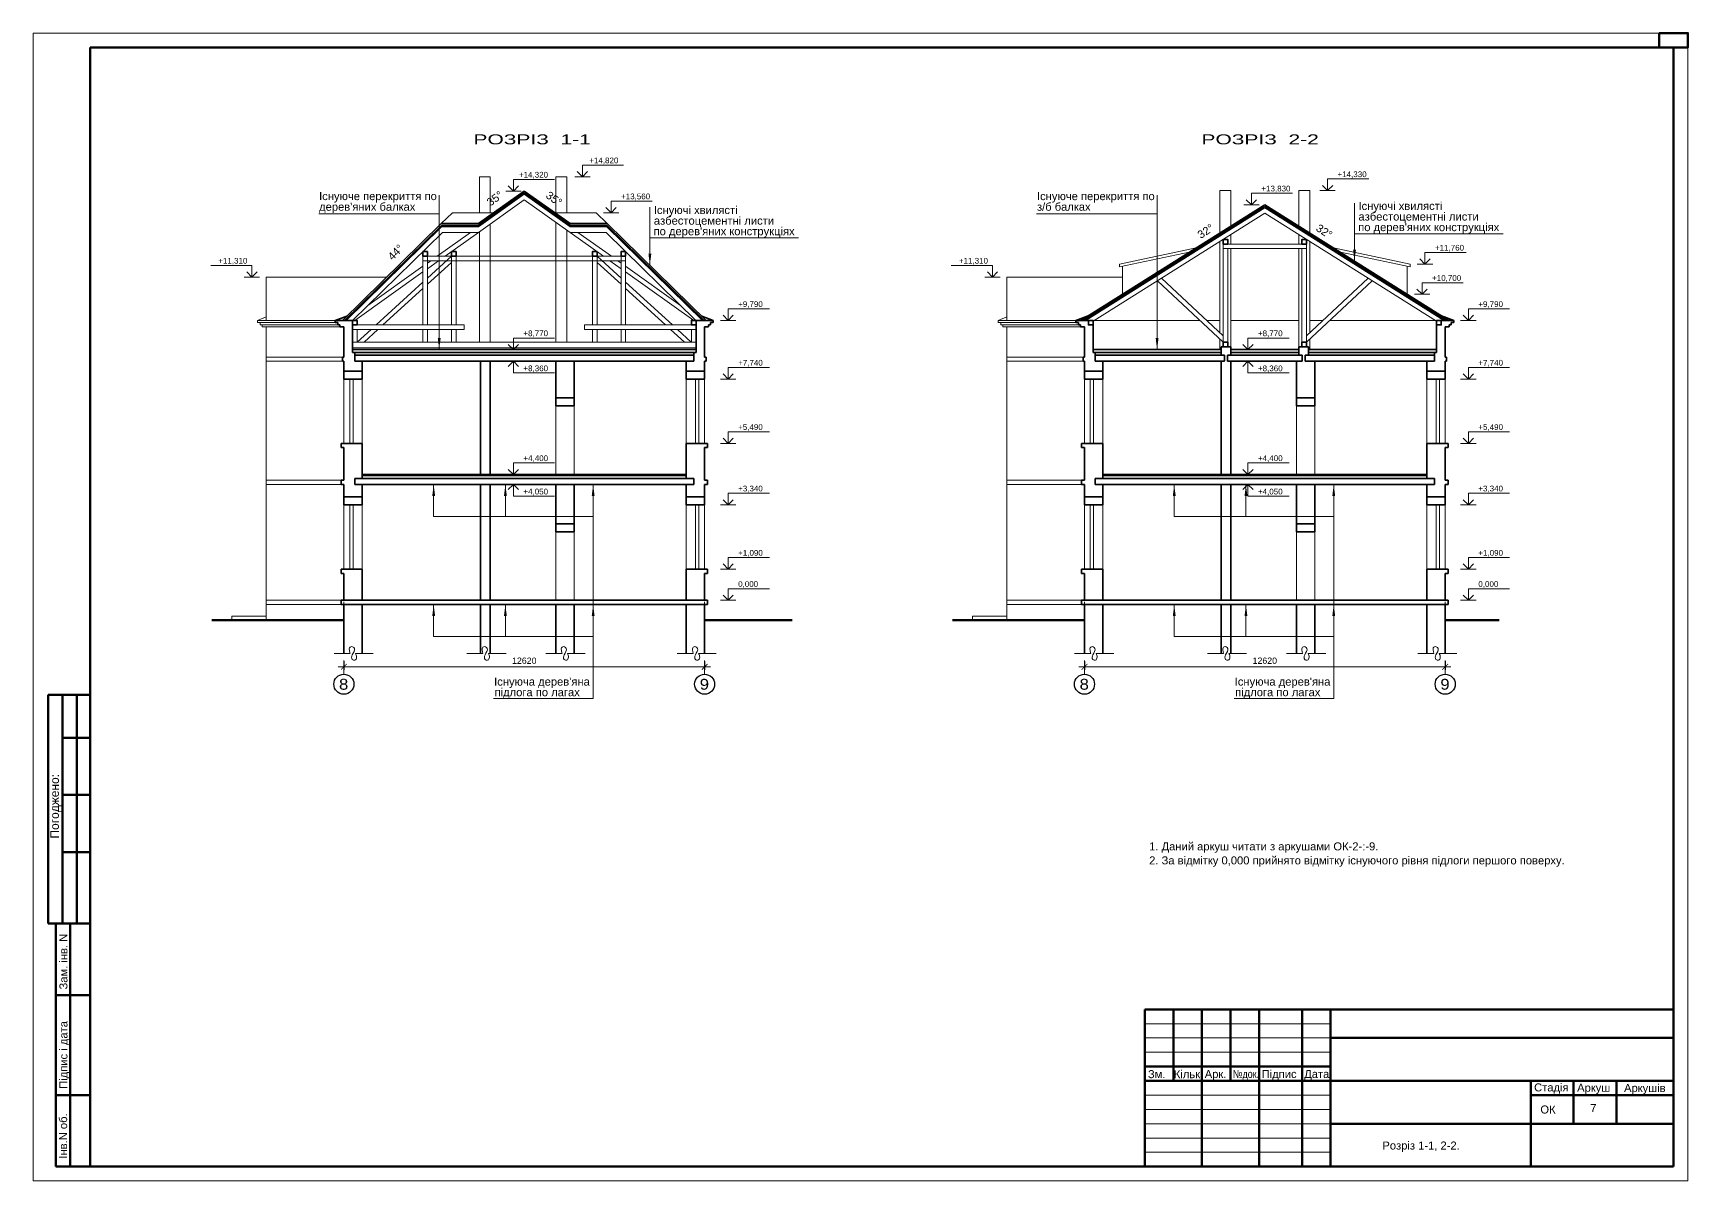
# Model space of a CAD drawing. Header units: millimetres. Extents: x 752233 to 2620908, y -654617 to -58944.
# Drawn here: x 1247107 to 1304997, y -312763 to -272613 of the extents above; entities that cross this region are included whole.
import ezdxf

# ---------------------------------------------------------------- set-up
doc = ezdxf.new("R2010")
doc.units = ezdxf.units.MM
doc.header["$LTSCALE"] = 90
doc.linetypes.add('DASHDOT', pattern=[25.4, 12.7, -6.35, 0, -6.35])
doc.layers.get('0').update_dxf_attribs({"lineweight": 15})
doc.layers.get('DefPoints').update_dxf_attribs({"color": 255, "lineweight": 9})
doc.layers.add('T', color=7, linetype='Continuous')
doc.styles.add('ar40', font='ar.shx', dxfattribs={"width": 0.8})
doc.styles.add('style2', font='ARIAL.TTF')
doc.styles.add('txt200', font='txt.shx', dxfattribs={"width": 0.9, "height": 200})
doc.dimstyles.new('ARKO_TICK_EXTLINES', dxfattribs={"dimscale": 100, "dimtxt": 2.2, "dimasz": 2, "dimexe": 1, "dimexo": 1, "dimgap": 1, "dimtad": 1, "dimdec": 0, "dimzin": 0, "dimtxsty": 'style2', "dimblk": 'ARCHTICK', "dimcen": 2, "dimdle": 2, "dimclrd": 5, "dimadec": 0, "dimazin": 0, "dimtfac": 1, "dimtdec": 0, "dimtix": 1, "dimtmove": 0, "dimatfit": 0, "dimfxl": 0, "dimtolj": 1, "dimtzin": 0, "dimlwd": 20, "dimarcsym": 0})

# ---------------------------------------------------------------- blocks, each defined once
blk = doc.blocks.new('otmet_tl')
at = {"color": 0, "linetype": 'ByBlock'}
for p, q in [((-16, 4.5), (0, 4.5)), ((-3, 0), (3, 0)), ((0, 0), (-2, 2)), ((0, 0), (0, 4.5)), ((2, 2), (0, 0))]:
    blk.add_line(p, q, dxfattribs=at)
at = {"color": 0, "linetype": 'ByBlock', "style": 'ar40', "width": 0.9}
blk.add_attdef('OTM', (-12.9, 5.7), '', height=2, dxfattribs=at)
blk = doc.blocks.new('_ArchTick')
at = {"color": 0, "linetype": 'ByBlock', "const_width": 0.15}
blk.add_lwpolyline([(-0.5, -0.5), (0.5, 0.5)], dxfattribs=at)
blk = doc.blocks.new('*D89')
at = {"color": 0, "lineweight": -2}
for p, q in [((1257979, -294581), (1257979, -294881)), ((1270599, -294581), (1270599, -294881))]:
    blk.add_line(p, q, dxfattribs=at)
at = {"color": 5, "lineweight": 20}
blk.add_line((1270799, -294781), (1257779, -294781), dxfattribs=at)
at = {"layer": 'DefPoints', "color": 0, "lineweight": 15}
for p in [(1257979, -294315), (1270599, -294378), (1257979, -294781)]:
    blk.add_point(p, dxfattribs=at)
at = {"color": 5, "lineweight": 20, "xscale": 200, "yscale": 200, "zscale": 200, "rotation": 180}
blk.add_blockref('_ArchTick', (1257979, -294781), dxfattribs=at)
at = {"color": 5, "lineweight": 20, "xscale": 200, "yscale": 200, "zscale": 200}
blk.add_blockref('_ArchTick', (1270599, -294781), dxfattribs=at)
at = {"color": 0, "lineweight": 15, "insert": (1264289, -294568), "char_height": 220, "attachment_point": 5, "style": 'style2'}
blk.add_mtext('\\A1;12620', dxfattribs=at)
blk = doc.blocks.new('*D90')
at = {"color": 0, "lineweight": -2}
for p, q in [((1283886, -294581), (1283886, -294881)), ((1296506, -294581), (1296506, -294881))]:
    blk.add_line(p, q, dxfattribs=at)
at = {"color": 5, "lineweight": 20}
blk.add_line((1296706, -294781), (1283686, -294781), dxfattribs=at)
at = {"layer": 'DefPoints', "color": 0, "lineweight": 15}
for p in [(1283886, -294315), (1296506, -294378), (1283886, -294781)]:
    blk.add_point(p, dxfattribs=at)
at = {"color": 5, "lineweight": 20, "xscale": 200, "yscale": 200, "zscale": 200, "rotation": 180}
blk.add_blockref('_ArchTick', (1283886, -294781), dxfattribs=at)
at = {"color": 5, "lineweight": 20, "xscale": 200, "yscale": 200, "zscale": 200}
blk.add_blockref('_ArchTick', (1296506, -294781), dxfattribs=at)
at = {"color": 0, "lineweight": 15, "insert": (1290196, -294568), "char_height": 220, "attachment_point": 5, "style": 'style2'}
blk.add_mtext('\\A1;12620', dxfattribs=at)

msp = doc.modelspace()

# ---------------------------------------------------------------- linework, layer by layer
at = {"color": 250, "linetype": 'ByBlock', "ltscale": 4}
for p, q in [((1247106.5, -272613.1), (1247106.5, -312763.1)), ((1304996.5, -272613.1), (1247106.5, -272613.1)), ((1304996.5, -312763.1), (1304996.5, -272613.1)), ((1247106.5, -312763.1), (1304996.5, -312763.1))]:
    msp.add_line(p, q, dxfattribs=at)
at = {"color": 7, "lineweight": 50}
for p, q in [((1249106.5, -273113.1), (1249106.5, -312263.1)), ((1249106.5, -273113.1), (1304496.5, -273113.1)), ((1304496.5, -312263.1), (1304496.5, -273113.1)), ((1247636.4, -295765), (1249106.5, -295765)), ((1247636.4, -303760.5), (1247636.4, -295765)), ((1248136.4, -303760.5), (1248136.4, -295765)), ((1248636.4, -303760.5), (1248636.4, -295765)), ((1248136.4, -297265), (1249106.5, -297265)), ((1248136.4, -299260.5), (1249106.5, -299260.5)), ((1248136.4, -301260.5), (1249106.5, -301260.5)), ((1247636.4, -303760.5), (1249106.5, -303760.5)), ((1247906.5, -312263.1), (1247906.5, -303763.1)), ((1248406.5, -312263.1), (1248406.5, -303763.1)), ((1247906.5, -306263.1), (1249106.5, -306263.1)), ((1304496.5, -306763.1), (1285996.5, -306763.1)), ((1285996.5, -306763.1), (1304496.5, -306763.1)), ((1285996.5, -306763.1), (1285996.5, -312263.1)), ((1304496.5, -306763.1), (1285996.5, -306763.1)), ((1285996.5, -306763.1), (1285996.5, -312263.1)), ((1286996.5, -306763.1), (1286996.5, -309263.1)), ((1287996.5, -306763.1), (1287996.5, -312263.1)), ((1288996.5, -306763.1), (1288996.5, -309263.1)), ((1289996.5, -306763.1), (1289996.5, -312263.1)), ((1291496.5, -306763.1), (1291496.5, -312263.1)), ((1292496.5, -306763.1), (1292496.5, -312263.1)), ((1292496.5, -307763.1), (1304496.5, -307763.1)), ((1285996.5, -308763.1), (1292496.5, -308763.1)), ((1285996.5, -309263.1), (1304496.5, -309263.1)), ((1299496.5, -309263.1), (1299496.5, -312263.1)), ((1300996.5, -309263.1), (1300996.5, -310763.1)), ((1302496.5, -309263.1), (1302496.5, -310763.1)), ((1247906.5, -309763.1), (1249106.5, -309763.1)), ((1299496.5, -309763.1), (1304496.5, -309763.1)), ((1292496.5, -310763.1), (1304496.5, -310763.1)), ((1247906.5, -312263.1), (1304496.5, -312263.1))]:
    msp.add_line(p, q, dxfattribs=at)
at = {"color": 250, "lineweight": 15}
for p, q in [((1262718.6, -278894.9), (1262718.6, -277636.8)), ((1263098.6, -277636.8), (1262718.6, -277636.8)), ((1263098.6, -277636.8), (1263098.6, -278894.9)), ((1265398.6, -278894.9), (1265398.6, -277636.8)), ((1265778.6, -277636.8), (1265398.6, -277636.8)), ((1265778.6, -277636.8), (1265778.6, -278894.9)), ((1262685.2, -279388.3), (1264288.6, -278247.3)), ((1262685.2, -279584.7), (1264288.6, -278443.7)), ((1265892, -279388.3), (1264288.6, -278247.3)), ((1265892, -279584.7), (1264288.6, -278443.7)), ((1289006, -278120.7), (1288626, -278120.7)), ((1288626, -279607.2), (1288626, -278120.7)), ((1289006, -278120.7), (1289006, -279368.4)), ((1291766, -278120.7), (1291386, -278120.7)), ((1291386, -279368.4), (1291386, -278120.7)), ((1291766, -278120.7), (1291766, -279607.2)), ((1261773.4, -278894.9), (1261382.5, -279277.9)), ((1261773.4, -278894.9), (1263223.4, -278894.9)), ((1266803.8, -278894.9), (1265353.8, -278894.9)), ((1266803.8, -278894.9), (1267194.6, -279277.9)), ((1283930.7, -282663.7), (1290196, -278727)), ((1284186, -282692.2), (1290196, -278916)), ((1296461.4, -282663.7), (1290196, -278727)), ((1296206, -282692.2), (1290196, -278916)), ((1261398.4, -279388.3), (1258056, -282663.7)), ((1261426.6, -279584.7), (1258284.6, -282663.7)), ((1262409.2, -279584.7), (1261241.5, -280415.7)), ((1261398.4, -279388.3), (1262685.2, -279388.3)), ((1261426.6, -279584.7), (1262685.2, -279584.7)), ((1262685.2, -279584.7), (1261517.4, -280415.7)), ((1262718.6, -283425.7), (1262718.6, -279560.9)), ((1263098.6, -279290.5), (1263098.6, -283425.7)), ((1265398.6, -283425.7), (1265398.6, -279233.6)), ((1265778.6, -279504), (1265778.6, -283425.7)), ((1267178.8, -279388.3), (1265892, -279388.3)), ((1267150.5, -279584.7), (1265892, -279584.7)), ((1265892, -279584.7), (1267059.7, -280415.7)), ((1266167.9, -279584.7), (1267335.7, -280415.7)), ((1267150.5, -279584.7), (1270292.6, -282663.7)), ((1267178.8, -279388.3), (1270521.2, -282663.7)), ((1285117, -280690.6), (1287797.8, -280127.6)), ((1288626, -283099.8), (1288626, -279902.5)), ((1288740.6, -283425.7), (1288740.6, -279990.5)), ((1291651.5, -279990.5), (1288740.6, -279990.5)), ((1291651.5, -280150.5), (1288740.6, -280150.5)), ((1288900.6, -283425.7), (1288900.6, -280150.5)), ((1289006, -279663.7), (1289006, -279990.5)), ((1289006, -280150.5), (1289006, -283683.7)), ((1291386, -279990.5), (1291386, -279663.7)), ((1291386, -283683.7), (1291386, -280150.5)), ((1291491.5, -283425.7), (1291491.5, -280150.5)), ((1291651.5, -283425.7), (1291651.5, -279990.5)), ((1291766, -279902.5), (1291766, -283099.8)), ((1295275.1, -280690.6), (1292594.2, -280127.6)), ((1260742.1, -282823.7), (1260742.1, -280255.7)), ((1267835.1, -280415.7), (1260742.1, -280415.7)), ((1267835.1, -280575.7), (1260742.1, -280575.7)), ((1260902.1, -282823.7), (1260902.1, -280255.7)), ((1261742.3, -280415.7), (1260902.1, -281183.2)), ((1261016.6, -280575.7), (1260902.1, -280657.2)), ((1261292.6, -280575.7), (1260902.1, -280853.6)), ((1261742.3, -280632.4), (1260902.1, -281400)), ((1261742.3, -282823.7), (1261742.3, -280255.7)), ((1261902.3, -282823.7), (1261902.3, -280255.7)), ((1266674.9, -282823.7), (1266674.9, -280255.7)), ((1266834.9, -282823.7), (1266834.9, -280255.7)), ((1266834.9, -280415.7), (1267675.1, -281183.2)), ((1266834.9, -280632.4), (1267675.1, -281400)), ((1267284.6, -280575.7), (1267675.1, -280853.6)), ((1267560.5, -280575.7), (1267675.1, -280657.2)), ((1267675.1, -282823.7), (1267675.1, -280255.7)), ((1267835.1, -282823.7), (1267835.1, -280255.7)), ((1285117, -280792.8), (1287553.6, -280281)), ((1285117, -280690.6), (1285117, -280792.8)), ((1295275.1, -280792.8), (1292838.5, -280281)), ((1295275.1, -280690.6), (1295275.1, -280792.8)), ((1255258.6, -282663.7), (1255258.6, -281146.6)), ((1255258.6, -281146.6), (1259475.6, -281146.6)), ((1260742.1, -280967.5), (1258358.6, -282663.7)), ((1260742.1, -280771.1), (1258820.3, -282138.7)), ((1260742.1, -281329.4), (1259106.4, -282823.7)), ((1267835.1, -280771.1), (1269756.9, -282138.7)), ((1267835.1, -280967.5), (1270218.6, -282663.7)), ((1267835.1, -281329.4), (1269470.7, -282823.7)), ((1281166, -282663.7), (1281166, -281146.6)), ((1281166, -281146.6), (1285217, -281146.6)), ((1285217, -280771.8), (1285217, -281749.2)), ((1288740.6, -283425.7), (1286439.5, -281276.3)), ((1288740.6, -283206.8), (1286579.6, -281188.3)), ((1291651.5, -283206.8), (1293812.5, -281188.3)), ((1291651.5, -283425.7), (1293952.6, -281276.3)), ((1295175.1, -280771.8), (1295175.1, -281749.2)), ((1260742.1, -281546.1), (1259343.7, -282823.7)), ((1267835.1, -281546.1), (1269233.5, -282823.7)), ((1254958.6, -282663.7), (1255258.6, -282537.3)), ((1254958.6, -282738.7), (1254958.6, -282663.7)), ((1257678.6, -282663.7), (1254958.6, -282663.7)), ((1254958.6, -282738.7), (1255048.6, -282738.7)), ((1255048.6, -282813.7), (1255048.6, -282738.7)), ((1257678.6, -282738.7), (1255048.6, -282738.7)), ((1255048.6, -282813.7), (1255118.6, -282813.7)), ((1255118.6, -282888.7), (1255118.6, -282813.7)), ((1257768.6, -282813.7), (1255118.6, -282813.7)), ((1255118.6, -282888.7), (1255258.6, -282888.7)), ((1257838.6, -282888.7), (1255208.6, -282888.7)), ((1255258.6, -293153.7), (1255258.6, -282888.7)), ((1258278.6, -283425.7), (1258278.6, -282663.7)), ((1262185.6, -282823.7), (1258278.6, -282823.7)), ((1262185.6, -282983.7), (1258278.6, -282983.7)), ((1258438.6, -282823.7), (1258438.6, -282663.7)), ((1258438.6, -283425.7), (1258438.6, -282983.7)), ((1258931.3, -282983.7), (1258447.4, -283425.7)), ((1259168.5, -282983.7), (1258684.6, -283425.7)), ((1260742.1, -283425.7), (1260742.1, -282983.7)), ((1260902.1, -283425.7), (1260902.1, -282983.7)), ((1261742.3, -283425.7), (1261742.3, -282983.7)), ((1261902.3, -283425.7), (1261902.3, -282983.7)), ((1262185.6, -282983.7), (1262185.6, -282823.7)), ((1266391.5, -282823.7), (1270298.6, -282823.7)), ((1266391.5, -282983.7), (1266391.5, -282823.7)), ((1266391.5, -282983.7), (1270298.6, -282983.7)), ((1266674.9, -283425.7), (1266674.9, -282983.7)), ((1266834.9, -283425.7), (1266834.9, -282983.7)), ((1267675.1, -283425.7), (1267675.1, -282983.7)), ((1267835.1, -283425.7), (1267835.1, -282983.7)), ((1269408.6, -282983.7), (1269892.5, -283425.7)), ((1269645.9, -282983.7), (1270129.7, -283425.7)), ((1270138.6, -283425.7), (1270138.6, -282983.7)), ((1280866, -282663.7), (1281166, -282537.3)), ((1280866, -282738.7), (1280866, -282663.7)), ((1283586, -282663.7), (1280866, -282663.7)), ((1280866, -282738.7), (1280956, -282738.7)), ((1280956, -282813.7), (1280956, -282738.7)), ((1283586, -282738.7), (1280956, -282738.7)), ((1280956, -282813.7), (1281026, -282813.7)), ((1281026, -282888.7), (1281026, -282813.7)), ((1283676, -282813.7), (1281026, -282813.7)), ((1281026, -282888.7), (1281166, -282888.7)), ((1283746, -282888.7), (1281116, -282888.7)), ((1281166, -293153.7), (1281166, -282888.7)), ((1284186, -283425.7), (1284186, -282663.7)), ((1287924.8, -282663.7), (1284186, -282663.7)), ((1288626, -282663.7), (1288159.2, -282663.7)), ((1291386, -282663.7), (1289006, -282663.7)), ((1292232.9, -282663.7), (1291766, -282663.7)), ((1296206, -282663.7), (1292467.3, -282663.7)), ((1270298.6, -283425.7), (1258278.6, -283425.7)), ((1270298.6, -283625.7), (1258278.6, -283625.7)), ((1288626, -283683.7), (1288626, -283318.7)), ((1291766, -283318.7), (1291766, -283683.7)), ((1257928.6, -283943.7), (1255258.6, -283943.7)), ((1257928.6, -284093.7), (1255258.6, -284093.7)), ((1283836, -283943.7), (1281166, -283943.7)), ((1283836, -284093.7), (1281166, -284093.7)), ((1257978.6, -284713.7), (1257978.6, -286963.7)), ((1258182, -284713.7), (1258182, -286963.7)), ((1258298.6, -284713.7), (1258298.6, -286963.7)), ((1258618.6, -284713.7), (1258618.6, -286963.7)), ((1269958.6, -284713.7), (1269958.6, -286963.7)), ((1270278.6, -284713.7), (1270278.6, -286963.7)), ((1270395.2, -284713.7), (1270395.2, -286963.7)), ((1270598.6, -284713.7), (1270598.6, -286963.7)), ((1283886, -284713.7), (1283886, -286963.7)), ((1284089.4, -284713.7), (1284089.4, -286963.7)), ((1284206, -284713.7), (1284206, -286963.7)), ((1284526, -284713.7), (1284526, -286963.7)), ((1295866, -284713.7), (1295866, -286963.7)), ((1296186, -284713.7), (1296186, -286963.7)), ((1296302.6, -284713.7), (1296302.6, -286963.7)), ((1296506, -284713.7), (1296506, -286963.7)), ((1265398.6, -285653.7), (1265398.6, -288053.7)), ((1266038.6, -285653.7), (1266038.6, -288053.7)), ((1291306, -285653.7), (1291306, -288053.7)), ((1291946, -285653.7), (1291946, -288053.7)), ((1257878.6, -288253.7), (1255258.6, -288253.7)), ((1283786, -288253.7), (1281166, -288253.7)), ((1257878.6, -288403.7), (1255258.6, -288403.7)), ((1283786, -288403.7), (1281166, -288403.7)), ((1257978.6, -289113.7), (1257978.6, -291363.7)), ((1258182, -289113.7), (1258182, -291363.7)), ((1258298.6, -289113.7), (1258298.6, -291363.7)), ((1258618.6, -289113.7), (1258618.6, -291363.7)), ((1269958.6, -289113.7), (1269958.6, -291363.7)), ((1270278.6, -289113.7), (1270278.6, -291363.7)), ((1270395.2, -289113.7), (1270395.2, -291363.7)), ((1270598.6, -289113.7), (1270598.6, -291363.7)), ((1283886, -289113.7), (1283886, -291363.7)), ((1284089.4, -289113.7), (1284089.4, -291363.7)), ((1284206, -289113.7), (1284206, -291363.7)), ((1284526, -289113.7), (1284526, -291363.7)), ((1295866, -289113.7), (1295866, -291363.7)), ((1296186, -289113.7), (1296186, -291363.7)), ((1296302.6, -289113.7), (1296302.6, -291363.7)), ((1296506, -289113.7), (1296506, -291363.7)), ((1265398.6, -290053.7), (1265398.6, -292453.7)), ((1266038.6, -290053.7), (1266038.6, -292453.7)), ((1291306, -290053.7), (1291306, -292453.7)), ((1291946, -290053.7), (1291946, -292453.7)), ((1257878.6, -292453.7), (1255258.6, -292453.7)), ((1257878.6, -292603.7), (1255258.6, -292603.7)), ((1283786, -292453.7), (1281166, -292453.7)), ((1283786, -292603.7), (1281166, -292603.7)), ((1254058.6, -293003.7), (1254058.6, -293153.7)), ((1255258.6, -293003.7), (1254058.6, -293003.7)), ((1279966, -293003.7), (1279966, -293153.7)), ((1281166, -293003.7), (1279966, -293003.7)), ((1257633.3, -294315), (1258198.5, -294315)), ((1258386.6, -294315), (1259005, -294315)), ((1262279.7, -294315), (1262844.9, -294315)), ((1263033, -294315), (1263651.4, -294315)), ((1265046, -294315), (1265611.2, -294315)), ((1265799.3, -294315), (1266417.7, -294315)), ((1269636.4, -294315), (1270201.5, -294315)), ((1270389.7, -294315), (1271008, -294315)), ((1283540.7, -294315), (1284105.9, -294315)), ((1284294, -294315), (1284912.4, -294315)), ((1288187.2, -294315), (1288752.3, -294315)), ((1288940.5, -294315), (1289558.8, -294315)), ((1290953.5, -294315), (1291518.7, -294315)), ((1291706.8, -294315), (1292325.1, -294315)), ((1295543.8, -294315), (1296109, -294315)), ((1296297.1, -294315), (1296915.5, -294315))]:
    msp.add_line(p, q, dxfattribs=at)
at = {"lineweight": 13}
for p, q in [((1261312.1, -283683.3), (1261312.1, -278278.2)), ((1286426, -283683.7), (1286426, -278278.6)), ((1268682, -280734.5), (1268682, -278702.9)), ((1293332.2, -280591.2), (1293332.2, -278559.6))]:
    msp.add_line(p, q, dxfattribs=at)
at = {"color": 250, "lineweight": 35}
for p, q in [((1262685.2, -279277.9), (1264288.6, -278136.8)), ((1262685.2, -279339.2), (1264288.6, -278198.2)), ((1265892, -279277.9), (1264288.6, -278136.8)), ((1265892, -279339.2), (1264288.6, -278198.2)), ((1283761.5, -282663.7), (1290196, -278620.7)), ((1283855.5, -282663.7), (1290196, -278679.8)), ((1296630.5, -282663.7), (1290196, -278620.7)), ((1296536.6, -282663.7), (1290196, -278679.8)), ((1261382.5, -279277.9), (1257927.4, -282663.7)), ((1261391.4, -279339.2), (1257998.8, -282663.7)), ((1261382.5, -279277.9), (1262685.2, -279277.9)), ((1261391.4, -279339.2), (1262685.2, -279339.2)), ((1267194.6, -279277.9), (1265892, -279277.9)), ((1267185.8, -279339.2), (1265892, -279339.2)), ((1267185.8, -279339.2), (1270578.3, -282663.7)), ((1267194.6, -279277.9), (1270649.8, -282663.7)), ((1257678.6, -282663.7), (1258079.6, -282514.6)), ((1257678.6, -282663.7), (1258278.6, -282663.7)), ((1257678.6, -282738.7), (1257678.6, -282663.7)), ((1257678.6, -282738.7), (1257768.6, -282738.7)), ((1257768.6, -282813.7), (1257768.6, -282738.7)), ((1257768.6, -282813.7), (1257838.6, -282813.7)), ((1257838.6, -282888.7), (1257838.6, -282813.7)), ((1257838.6, -282888.7), (1257978.6, -282888.7)), ((1257978.6, -283943.7), (1257978.6, -282888.7)), ((1258278.6, -283783.7), (1258278.6, -282663.7)), ((1270898.6, -282663.7), (1270298.6, -282663.7)), ((1270298.6, -283783.7), (1270298.6, -282663.7)), ((1270898.6, -282663.7), (1270497.6, -282514.6)), ((1270738.6, -282888.7), (1270598.6, -282888.7)), ((1270598.6, -283943.7), (1270598.6, -282888.7)), ((1270808.6, -282813.7), (1270738.6, -282813.7)), ((1270738.6, -282888.7), (1270738.6, -282813.7)), ((1270898.6, -282738.7), (1270808.6, -282738.7)), ((1270808.6, -282813.7), (1270808.6, -282738.7)), ((1270898.6, -282738.7), (1270898.6, -282663.7)), ((1283586, -282663.7), (1284016, -282503.8)), ((1283586, -282663.7), (1284186, -282663.7)), ((1283586, -282738.7), (1283586, -282663.7)), ((1283586, -282738.7), (1283676, -282738.7)), ((1283676, -282813.7), (1283676, -282738.7)), ((1283676, -282813.7), (1283746, -282813.7)), ((1283746, -282888.7), (1283746, -282813.7)), ((1283746, -282888.7), (1283886, -282888.7)), ((1283886, -283943.7), (1283886, -282888.7)), ((1284186, -283783.7), (1284186, -282663.7)), ((1296806, -282663.7), (1296206, -282663.7)), ((1296206, -283783.7), (1296206, -282663.7)), ((1296806, -282663.7), (1296376.1, -282503.8)), ((1296506, -283943.7), (1296506, -282888.7)), ((1296646, -282888.7), (1296506, -282888.7)), ((1296716, -282813.7), (1296646, -282813.7)), ((1296646, -282888.7), (1296646, -282813.7)), ((1296806, -282738.7), (1296716, -282738.7)), ((1296716, -282813.7), (1296716, -282738.7)), ((1296806, -282738.7), (1296806, -282663.7)), ((1289006, -283583.7), (1288666, -283583.7)), ((1288666, -283883.7), (1288666, -283583.7)), ((1289006, -283883.7), (1289006, -283583.7)), ((1291386, -283883.7), (1291386, -283583.7)), ((1291386, -283583.7), (1291726, -283583.7)), ((1291726, -283883.7), (1291726, -283583.7)), ((1257978.6, -283943.7), (1257928.6, -283943.7)), ((1257928.6, -284093.7), (1257928.6, -283943.7)), ((1257978.6, -284093.7), (1257928.6, -284093.7)), ((1257978.6, -284713.7), (1257978.6, -284093.7)), ((1270298.6, -283683.7), (1258278.6, -283683.7)), ((1270298.6, -283783.7), (1258278.6, -283783.7)), ((1258358.6, -284093.7), (1258358.6, -283783.7)), ((1270218.6, -283883.7), (1258358.6, -283883.7)), ((1258358.6, -284093.7), (1258358.6, -283883.7)), ((1270218.6, -284093.7), (1258358.6, -284093.7)), ((1258618.6, -284713.7), (1258618.6, -284093.7)), ((1262758.6, -288053.7), (1262758.6, -284093.7)), ((1263098.6, -288053.7), (1263098.6, -284093.7)), ((1265398.6, -285653.7), (1265398.6, -284093.7)), ((1266038.6, -285653.7), (1266038.6, -284093.7)), ((1269958.6, -284713.7), (1269958.6, -284093.7)), ((1270218.6, -284093.7), (1270218.6, -283783.7)), ((1270648.6, -283943.7), (1270598.6, -283943.7)), ((1270598.6, -284713.7), (1270598.6, -284093.7)), ((1270648.6, -284093.7), (1270598.6, -284093.7)), ((1270648.6, -284093.7), (1270648.6, -283943.7)), ((1283886, -283943.7), (1283836, -283943.7)), ((1283836, -284093.7), (1283836, -283943.7)), ((1283886, -284093.7), (1283836, -284093.7)), ((1283886, -284713.7), (1283886, -284093.7)), ((1288666, -283683.7), (1284186, -283683.7)), ((1288666, -283783.7), (1284186, -283783.7)), ((1284266, -284093.7), (1284266, -283783.7)), ((1284266, -284093.7), (1284266, -283883.7)), ((1288786, -283883.7), (1284266, -283883.7)), ((1288786, -284093.7), (1284266, -284093.7)), ((1284526, -284713.7), (1284526, -284093.7)), ((1288666, -288053.7), (1288666, -284093.7)), ((1288786, -284093.7), (1288786, -283883.7)), ((1288886, -284093.7), (1288886, -283883.7)), ((1291506, -283883.7), (1288886, -283883.7)), ((1291506, -284093.7), (1288886, -284093.7)), ((1291386, -283683.7), (1289006, -283683.7)), ((1291386, -283783.7), (1289006, -283783.7)), ((1289006, -288053.7), (1289006, -284093.7)), ((1291306, -285653.7), (1291306, -284093.7)), ((1291506, -284093.7), (1291506, -283883.7)), ((1296126, -283883.7), (1291606, -283883.7)), ((1291606, -284093.7), (1291606, -283883.7)), ((1296126, -284093.7), (1291606, -284093.7)), ((1296206, -283683.7), (1291726, -283683.7)), ((1296206, -283783.7), (1291726, -283783.7)), ((1291946, -285653.7), (1291946, -284093.7)), ((1295866, -284713.7), (1295866, -284093.7)), ((1296126, -284093.7), (1296126, -283783.7)), ((1296556, -283943.7), (1296506, -283943.7)), ((1296506, -284713.7), (1296506, -284093.7)), ((1296556, -284093.7), (1296506, -284093.7)), ((1296556, -284093.7), (1296556, -283943.7)), ((1258618.6, -284433.7), (1257978.6, -284433.7)), ((1258618.6, -284713.7), (1257978.6, -284713.7)), ((1270598.6, -284433.7), (1269958.6, -284433.7)), ((1270598.6, -284713.7), (1269958.6, -284713.7)), ((1284526, -284433.7), (1283886, -284433.7)), ((1284526, -284713.7), (1283886, -284713.7)), ((1296506, -284433.7), (1295866, -284433.7)), ((1296506, -284713.7), (1295866, -284713.7)), ((1266038.6, -285373.7), (1265398.6, -285373.7)), ((1291946, -285373.7), (1291306, -285373.7)), ((1266038.6, -285653.7), (1265398.6, -285653.7)), ((1291946, -285653.7), (1291306, -285653.7)), ((1258618.6, -286963.7), (1257878.6, -286963.7)), ((1257878.6, -287113.7), (1257878.6, -286963.7)), ((1257878.6, -287113.7), (1257978.6, -287113.7)), ((1257978.6, -288253.7), (1257978.6, -287113.7)), ((1258618.6, -288193.7), (1258618.6, -286963.7)), ((1269958.6, -288193.7), (1269958.6, -286963.7)), ((1270698.6, -286963.7), (1269958.6, -286963.7)), ((1270598.6, -288253.7), (1270598.6, -287113.7)), ((1270698.6, -287113.7), (1270598.6, -287113.7)), ((1270698.6, -287113.7), (1270698.6, -286963.7)), ((1284526, -286963.7), (1283786, -286963.7)), ((1283786, -287113.7), (1283786, -286963.7)), ((1283786, -287113.7), (1283886, -287113.7)), ((1283886, -288253.7), (1283886, -287113.7)), ((1284526, -288193.7), (1284526, -286963.7)), ((1295866, -288193.7), (1295866, -286963.7)), ((1296606, -286963.7), (1295866, -286963.7)), ((1296506, -288253.7), (1296506, -287113.7)), ((1296606, -287113.7), (1296506, -287113.7)), ((1296606, -287113.7), (1296606, -286963.7)), ((1257878.6, -288403.7), (1257878.6, -288253.7)), ((1257978.6, -288253.7), (1257878.6, -288253.7)), ((1258358.6, -288403.7), (1258358.6, -288193.7)), ((1270218.6, -288193.7), (1258358.6, -288193.7)), ((1269958.6, -288053.7), (1258618.6, -288053.7)), ((1269958.6, -288093.7), (1258618.6, -288093.7)), ((1270218.6, -288403.7), (1270218.6, -288193.7)), ((1270698.6, -288253.7), (1270598.6, -288253.7)), ((1270698.6, -288403.7), (1270698.6, -288253.7)), ((1283886, -288253.7), (1283786, -288253.7)), ((1283786, -288403.7), (1283786, -288253.7)), ((1284266, -288403.7), (1284266, -288193.7)), ((1296126, -288193.7), (1284266, -288193.7)), ((1295866, -288053.7), (1284526, -288053.7)), ((1295866, -288093.7), (1284526, -288093.7)), ((1296126, -288403.7), (1296126, -288193.7)), ((1296606, -288253.7), (1296506, -288253.7)), ((1296606, -288403.7), (1296606, -288253.7)), ((1257978.6, -288403.7), (1257878.6, -288403.7)), ((1257978.6, -289113.7), (1257978.6, -288403.7)), ((1258618.6, -288833.7), (1257978.6, -288833.7)), ((1270218.6, -288403.7), (1258358.6, -288403.7)), ((1258618.6, -289113.7), (1258618.6, -288403.7)), ((1262758.6, -292453.7), (1262758.6, -288403.7)), ((1263098.6, -292453.7), (1263098.6, -288403.7)), ((1265398.6, -290053.7), (1265398.6, -288403.7)), ((1266038.6, -290053.7), (1266038.6, -288403.7)), ((1269958.6, -289113.7), (1269958.6, -288403.7)), ((1270598.6, -288833.7), (1269958.6, -288833.7)), ((1270698.6, -288403.7), (1270598.6, -288403.7)), ((1270598.6, -289113.7), (1270598.6, -288403.7)), ((1283886, -288403.7), (1283786, -288403.7)), ((1283886, -289113.7), (1283886, -288403.7)), ((1284526, -288833.7), (1283886, -288833.7)), ((1296126, -288403.7), (1284266, -288403.7)), ((1284526, -289113.7), (1284526, -288403.7)), ((1288666, -292453.7), (1288666, -288403.7)), ((1289006, -292453.7), (1289006, -288403.7)), ((1291306, -290053.7), (1291306, -288403.7)), ((1291946, -290053.7), (1291946, -288403.7)), ((1295866, -289113.7), (1295866, -288403.7)), ((1296506, -288833.7), (1295866, -288833.7)), ((1296506, -289113.7), (1296506, -288403.7)), ((1296606, -288403.7), (1296506, -288403.7)), ((1258618.6, -289113.7), (1257978.6, -289113.7)), ((1270598.6, -289113.7), (1269958.6, -289113.7)), ((1284526, -289113.7), (1283886, -289113.7)), ((1296506, -289113.7), (1295866, -289113.7)), ((1266038.6, -289773.7), (1265398.6, -289773.7)), ((1291946, -289773.7), (1291306, -289773.7)), ((1266038.6, -290053.7), (1265398.6, -290053.7)), ((1291946, -290053.7), (1291306, -290053.7)), ((1258618.6, -291363.7), (1257878.6, -291363.7)), ((1257878.6, -291513.7), (1257878.6, -291363.7)), ((1257878.6, -291513.7), (1257978.6, -291513.7)), ((1257978.6, -292453.7), (1257978.6, -291513.7)), ((1258618.6, -292453.7), (1258618.6, -291363.7)), ((1269958.6, -292453.7), (1269958.6, -291363.7)), ((1270698.6, -291363.7), (1269958.6, -291363.7)), ((1270598.6, -292453.7), (1270598.6, -291513.7)), ((1270698.6, -291513.7), (1270598.6, -291513.7)), ((1270698.6, -291513.7), (1270698.6, -291363.7)), ((1284526, -291363.7), (1283786, -291363.7)), ((1283786, -291513.7), (1283786, -291363.7)), ((1283786, -291513.7), (1283886, -291513.7)), ((1283886, -292453.7), (1283886, -291513.7)), ((1284526, -292453.7), (1284526, -291363.7)), ((1295866, -292453.7), (1295866, -291363.7)), ((1296606, -291363.7), (1295866, -291363.7)), ((1296506, -292453.7), (1296506, -291513.7)), ((1296606, -291513.7), (1296506, -291513.7)), ((1296606, -291513.7), (1296606, -291363.7)), ((1270698.6, -292453.7), (1257878.6, -292453.7)), ((1257878.6, -292603.7), (1257878.6, -292453.7)), ((1270698.6, -292603.7), (1257878.6, -292603.7)), ((1257978.6, -294315), (1257978.6, -292603.7)), ((1258618.6, -294315), (1258618.6, -292603.7)), ((1262758.6, -294315), (1262758.6, -292603.7)), ((1263098.6, -294315), (1263098.6, -292603.7)), ((1265398.6, -294315), (1265398.6, -292603.7)), ((1266038.6, -294315), (1266038.6, -292603.7)), ((1269958.6, -294315), (1269958.6, -292603.7)), ((1270598.6, -294315), (1270598.6, -292603.7)), ((1270698.6, -292603.7), (1270698.6, -292453.7)), ((1283786, -292603.7), (1283786, -292453.7)), ((1296606, -292453.7), (1283786, -292453.7)), ((1296606, -292603.7), (1283786, -292603.7)), ((1283886, -294315), (1283886, -292603.7)), ((1284526, -294315), (1284526, -292603.7)), ((1288666, -294315), (1288666, -292603.7)), ((1289006, -294315), (1289006, -292603.7)), ((1291306, -294315), (1291306, -292603.7)), ((1291946, -294315), (1291946, -292603.7)), ((1295866, -294315), (1295866, -292603.7)), ((1296506, -294315), (1296506, -292603.7)), ((1296606, -292603.7), (1296606, -292453.7))]:
    msp.add_line(p, q, dxfattribs=at)
at = {"color": 6}
for p, q in [((1261119.1, -289522.8), (1266698, -289522.8)), ((1287026.5, -289522.8), (1292605.5, -289522.8)), ((1261119.1, -293722.8), (1266698, -293722.8)), ((1287026.5, -293722.8), (1292605.5, -293722.8))]:
    msp.add_line(p, q, dxfattribs=at)
at = {"color": 1, "linetype": 'DASHDOT', "ltscale": 0.9}
for p, q in [((1257978.6, -292505.6), (1257978.6, -295039.4)), ((1270598.6, -292505.6), (1270598.6, -295039.4)), ((1283886, -292505.6), (1283886, -295039.4)), ((1296506, -292505.6), (1296506, -295039.4))]:
    msp.add_line(p, q, dxfattribs=at)
at = {"color": 250, "lineweight": 60}
for p, q in [((1257978.6, -293153.7), (1253364.5, -293153.7)), ((1273655.3, -293153.7), (1270598.6, -293153.7)), ((1283886, -293153.7), (1279271.9, -293153.7)), ((1298398.1, -293153.7), (1296506, -293153.7))]:
    msp.add_line(p, q, dxfattribs=at)
at = {"color": 0}
for p, q in [((1285996.5, -307263.1), (1292496.5, -307263.1)), ((1285996.5, -307763.1), (1292496.5, -307763.1)), ((1285996.5, -308263.1), (1292496.5, -308263.1)), ((1285996.5, -309763.1), (1292496.5, -309763.1)), ((1285996.5, -310263.1), (1292496.5, -310263.1)), ((1285996.5, -310763.1), (1292496.5, -310763.1)), ((1285996.5, -311263.1), (1292496.5, -311263.1))]:
    msp.add_line(p, q, dxfattribs=at)
at = {"color": 7, "linetype": 'Continuous'}
msp.add_line((1285996.5, -311763.1), (1292496.5, -311763.1), dxfattribs=at)
at = {"color": 7, "lineweight": 50}
msp.add_lwpolyline([(1303996.5, -272613.1), (1304996.5, -272613.1), (1304996.5, -273113.1), (1303996.5, -273113.1), (1303996.5, -272613.1)], dxfattribs=at)
at = {"color": 7, "ltscale": 0.9}
for points in [[(1262902, -278912.2, 0, 100, 0), (1263223.9, -278674.7, 0, 0, 0), (1263706.7, -278318.5, 0, 0, 0)], [(1265675.1, -278912.2, 0, 100, 0), (1265353.3, -278674.7, 0, 0, 0), (1264870.5, -278318.5, 0, 0, 0)], [(1287745.7, -280034.6, 0, 100, 0), (1288079.7, -279814.6, 0, 0, 0), (1288580.8, -279484.5, 0, 0, 0)], [(1292646.4, -280034.6, 0, 100, 0), (1292312.3, -279814.6, 0, 0, 0), (1291811.3, -279484.5, 0, 0, 0)], [(1259516.9, -280844.6, 0, 100, 0), (1259797.3, -280559.4, 0, 0, 0), (1260217.9, -280131.5, 0, 0, 0)]]:
    msp.add_lwpolyline(points, format="xyseb", dxfattribs=at)
for points in [[(1257098.5, -278932.6), (1261312.1, -278932.6)], [(1282212.4, -278932.9), (1286426, -278932.9)], [(1268682, -279775.2), (1273878.5, -279775.2)], [(1293332.2, -279632), (1298528.7, -279632)]]:
    msp.add_lwpolyline(points)
at = {"color": 250, "lineweight": 35}
for points in [[(1288740.6, -279830.5), (1288900.6, -279830.5), (1288900.6, -279990.5), (1288740.6, -279990.5), (1288740.6, -279830.5)], [(1291651.5, -279830.5), (1291491.5, -279830.5), (1291491.5, -279990.5), (1291651.5, -279990.5), (1291651.5, -279830.5)], [(1260742.1, -280255.7), (1260902.1, -280255.7), (1260902.1, -280415.7), (1260742.1, -280415.7), (1260742.1, -280255.7)], [(1261742.3, -280255.7), (1261902.3, -280255.7), (1261902.3, -280415.7), (1261742.3, -280415.7), (1261742.3, -280255.7)], [(1266834.9, -280255.7), (1266674.9, -280255.7), (1266674.9, -280415.7), (1266834.9, -280415.7), (1266834.9, -280255.7)], [(1267835.1, -280255.7), (1267675.1, -280255.7), (1267675.1, -280415.7), (1267835.1, -280415.7), (1267835.1, -280255.7)], [(1258278.6, -282663.7), (1258438.6, -282663.7), (1258438.6, -282823.7), (1258278.6, -282823.7), (1258278.6, -282663.7)], [(1270298.6, -282663.7), (1270138.6, -282663.7), (1270138.6, -282823.7), (1270298.6, -282823.7), (1270298.6, -282663.7)], [(1284026, -282663.7), (1284186, -282663.7), (1284186, -282823.7), (1284026, -282823.7), (1284026, -282663.7)], [(1296366, -282663.7), (1296206, -282663.7), (1296206, -282823.7), (1296366, -282823.7), (1296366, -282663.7)], [(1288740.6, -283423.7), (1288900.6, -283423.7), (1288900.6, -283583.7), (1288740.6, -283583.7), (1288740.6, -283423.7)], [(1291651.5, -283423.7), (1291491.5, -283423.7), (1291491.5, -283583.7), (1291651.5, -283583.7), (1291651.5, -283423.7)]]:
    msp.add_lwpolyline(points, dxfattribs=at)
at = {"color": 250}
for points in [[(1293332.2, -280591.2, 0, 100, 0), (1293333.9, -280189.5, 0, 0, 0), (1293333.9, -280189.5, 0, 0, 0)], [(1268682, -280734.5, 0, 100, 0), (1268683.7, -280332.7, 0, 0, 0), (1268683.7, -280332.7, 0, 0, 0)], [(1261312.1, -283683.7, 0, 100, 0), (1261313.8, -283281.9, 0, 0, 0), (1261313.8, -283281.9, 0, 0, 0)], [(1286426, -283684, 0, 100, 0), (1286427.7, -283282.2, 0, 0, 0), (1286427.7, -283282.2, 0, 0, 0)], [(1261119.1, -288403.7, 0, 100, 0), (1261120.8, -288805.4, 0, 0, 0), (1261120.8, -288805.4, 0, 0, 0)], [(1263627.6, -288403.7, 0, 100, 0), (1263629.3, -288805.4, 0, 0, 0), (1263629.3, -288805.4, 0, 0, 0)], [(1266698, -288403.7, 0, 100, 0), (1266699.7, -288805.4, 0, 0, 0), (1266699.7, -288805.4, 0, 0, 0)], [(1287026.5, -288403.7, 0, 100, 0), (1287028.2, -288805.4, 0, 0, 0), (1287028.2, -288805.4, 0, 0, 0)], [(1289535, -288403.7, 0, 100, 0), (1289536.7, -288805.4, 0, 0, 0), (1289536.7, -288805.4, 0, 0, 0)], [(1292605.5, -288403.7, 0, 100, 0), (1292607.2, -288805.4, 0, 0, 0), (1292607.2, -288805.4, 0, 0, 0)], [(1261119.1, -292603.7, 0, 100, 0), (1261120.8, -293005.4, 0, 0, 0), (1261120.8, -293005.4, 0, 0, 0)], [(1263627.6, -292603.7, 0, 100, 0), (1263629.3, -293005.4, 0, 0, 0), (1263629.3, -293005.4, 0, 0, 0)], [(1266698, -292603.7, 0, 100, 0), (1266699.7, -293005.4, 0, 0, 0), (1266699.7, -293005.4, 0, 0, 0)], [(1287026.5, -292603.7, 0, 100, 0), (1287028.2, -293005.4, 0, 0, 0), (1287028.2, -293005.4, 0, 0, 0)], [(1289535, -292603.7, 0, 100, 0), (1289536.7, -293005.4, 0, 0, 0), (1289536.7, -293005.4, 0, 0, 0)], [(1292605.5, -292603.7, 0, 100, 0), (1292607.2, -293005.4, 0, 0, 0), (1292607.2, -293005.4, 0, 0, 0)]]:
    msp.add_lwpolyline(points, format="xyseb", dxfattribs=at)
at = {"color": 6}
for points in [[(1261119.1, -288403.7), (1261119.1, -289522.8)], [(1266698, -288403.7), (1266698, -295889.4), (1263217.5, -295889.4)], [(1263627.6, -288403.7), (1263627.6, -289522.8)], [(1287026.5, -288403.7), (1287026.5, -289522.8)], [(1292605.5, -288403.7), (1292605.5, -295889.4), (1289124.9, -295889.4)], [(1289535, -288403.7), (1289535, -289522.8)], [(1261119.1, -292603.7), (1261119.1, -293722.8)], [(1263627.6, -292603.7), (1263627.6, -293722.8)], [(1287026.5, -292603.7), (1287026.5, -293722.8)], [(1289535, -292603.7), (1289535, -293722.8)]]:
    msp.add_lwpolyline(points, dxfattribs=at)
at = {"color": 7, "lineweight": 30, "ltscale": 2}
for centre in [(1257978.8, -295389.4), (1270598.8, -295389.4), (1283886.2, -295389.4), (1296506.2, -295389.4)]:
    msp.add_circle(centre, 350, dxfattribs=at)
at = {"color": 250, "lineweight": 15}
for points in [[(1258386.6, -294315), (1258423, -294447), (1258362, -294549.4), (1258271.5, -294520.3), (1258271.5, -294360.3), (1258346.6, -294135.5), (1258283.9, -294078.5), (1258179.8, -294112.1), (1258175.4, -294207.3), (1258198.5, -294315)], [(1263033, -294315), (1263069.4, -294447), (1263008.4, -294549.4), (1262918, -294520.3), (1262918, -294360.3), (1262993, -294135.5), (1262930.3, -294078.5), (1262826.2, -294112.1), (1262821.8, -294207.3), (1262844.9, -294315)], [(1265799.3, -294315), (1265835.7, -294447), (1265774.8, -294549.4), (1265684.3, -294520.3), (1265684.3, -294360.3), (1265759.4, -294135.5), (1265696.7, -294078.5), (1265592.5, -294112.1), (1265588.1, -294207.3), (1265611.2, -294315)], [(1270389.7, -294315), (1270426, -294447), (1270365.1, -294549.4), (1270274.6, -294520.3), (1270274.6, -294360.3), (1270349.7, -294135.5), (1270287, -294078.5), (1270182.9, -294112.1), (1270178.5, -294207.3), (1270201.5, -294315)], [(1284294, -294315), (1284330.4, -294447), (1284269.5, -294549.4), (1284179, -294520.3), (1284179, -294360.3), (1284254.1, -294135.5), (1284191.4, -294078.5), (1284087.2, -294112.1), (1284082.8, -294207.3), (1284105.9, -294315)], [(1288940.5, -294315), (1288976.8, -294447), (1288915.9, -294549.4), (1288825.4, -294520.3), (1288825.4, -294360.3), (1288900.5, -294135.5), (1288837.8, -294078.5), (1288733.6, -294112.1), (1288729.3, -294207.3), (1288752.3, -294315)], [(1291706.8, -294315), (1291743.2, -294447), (1291682.2, -294549.4), (1291591.7, -294520.3), (1291591.7, -294360.3), (1291666.8, -294135.5), (1291604.1, -294078.5), (1291500, -294112.1), (1291495.6, -294207.3), (1291518.7, -294315)], [(1296297.1, -294315), (1296333.5, -294447), (1296272.5, -294549.4), (1296182.1, -294520.3), (1296182.1, -294360.3), (1296257.1, -294135.5), (1296194.4, -294078.5), (1296090.3, -294112.1), (1296085.9, -294207.3), (1296109, -294315)]]:
    msp.add_spline(points, degree=3, dxfattribs=at)

# ---------------------------------------------------------------- block references
at = {"color": 5, "lineweight": 20, "ltscale": 0.9}
ref = msp.add_blockref('otmet_tl', (1266323.8, -277636.8), dxfattribs=dict(at, xscale=-90, yscale=90, zscale=200))
ref.add_attrib('OTM', '+14,820', (1266563.5, -277167.3), dxfattribs={"color": 0, "linetype": 'ByBlock', "height": 200, "style": 'style2'})
ref = msp.add_blockref('otmet_tl', (1263910.7, -278136.8), dxfattribs=dict(at, xscale=-90, yscale=90, zscale=200))
ref.add_attrib('OTM', '+14,320', (1264102.8, -277667.3), dxfattribs={"color": 0, "linetype": 'ByBlock', "height": 200, "style": 'style2'})
ref = msp.add_blockref('otmet_tl', (1292389.9, -278120.7), dxfattribs=dict(at, xscale=-90, yscale=90, zscale=200))
ref.add_attrib('OTM', '+14,330', (1292738.8, -277651.2), dxfattribs={"color": 0, "linetype": 'ByBlock', "height": 200, "style": 'style2'})
ref = msp.add_blockref('otmet_tl', (1267327.6, -278894.9), dxfattribs=dict(at, xscale=-90, yscale=90, zscale=200))
ref.add_attrib('OTM', '+13,560', (1267676.5, -278425.4), dxfattribs={"color": 0, "linetype": 'ByBlock', "height": 200, "style": 'style2'})
ref = msp.add_blockref('otmet_tl', (1289727.1, -278620.7), dxfattribs=dict(at, xscale=-90, yscale=90, zscale=200))
ref.add_attrib('OTM', '+13,830', (1290076, -278151.2), dxfattribs={"color": 0, "linetype": 'ByBlock', "height": 200, "style": 'style2'})
ref = msp.add_blockref('otmet_tl', (1295798.9, -280690.6), dxfattribs=dict(at, xscale=-90, yscale=90, zscale=200))
ref.add_attrib('OTM', '+11,760', (1296147.8, -280221.1), dxfattribs={"color": 0, "linetype": 'ByBlock', "height": 200, "style": 'style2'})
ref = msp.add_blockref('otmet_tl', (1254761.7, -281146.6), dxfattribs=dict(at, xscale=90, yscale=90, zscale=200))
ref.add_attrib('OTM', '+11,310', (1253586.1, -280677.1), dxfattribs={"color": 0, "linetype": 'ByBlock', "height": 200, "style": 'style2'})
ref = msp.add_blockref('otmet_tl', (1280669.1, -281146.6), dxfattribs=dict(at, xscale=90, yscale=90, zscale=200))
ref.add_attrib('OTM', '+11,310', (1279493.6, -280677.1), dxfattribs={"color": 0, "linetype": 'ByBlock', "height": 200, "style": 'style2'})
ref = msp.add_blockref('otmet_tl', (1295698.9, -281749.2), dxfattribs=dict(at, xscale=-90, yscale=90, zscale=200))
ref.add_attrib('OTM', '+10,700', (1296047.8, -281279.7), dxfattribs={"color": 0, "linetype": 'ByBlock', "height": 200, "style": 'style2'})
ref = msp.add_blockref('otmet_tl', (1271422.4, -282663.7), dxfattribs=dict(at, xscale=-90, yscale=90, zscale=200))
ref.add_attrib('OTM', '+9,790', (1271771.3, -282194.2), dxfattribs={"color": 0, "linetype": 'ByBlock', "height": 200, "style": 'style2'})
ref = msp.add_blockref('otmet_tl', (1297317, -282663.7), dxfattribs=dict(at, xscale=-90, yscale=90, zscale=200))
ref.add_attrib('OTM', '+9,790', (1297665.9, -282194.2), dxfattribs={"color": 0, "linetype": 'ByBlock', "height": 200, "style": 'style2'})
ref = msp.add_blockref('otmet_tl', (1263910.7, -283683.7), dxfattribs=dict(at, xscale=-90, yscale=90, zscale=200))
ref.add_attrib('OTM', '+8,770', (1264259.6, -283214.2), dxfattribs={"color": 0, "linetype": 'ByBlock', "height": 200, "style": 'style2'})
ref = msp.add_blockref('otmet_tl', (1289606.8, -283683.7), dxfattribs=dict(at, xscale=-90, yscale=90, zscale=200))
ref.add_attrib('OTM', '+8,770', (1289955.7, -283214.2), dxfattribs={"color": 0, "linetype": 'ByBlock', "height": 200, "style": 'style2'})
ref = msp.add_blockref('otmet_tl', (1263910.7, -284093.7), dxfattribs=dict(at, xscale=90, yscale=90, zscale=200, rotation=180))
ref.add_attrib('OTM', '+8,360', (1264259.6, -284440.7), dxfattribs={"color": 0, "linetype": 'ByBlock', "height": 200, "style": 'style2'})
ref = msp.add_blockref('otmet_tl', (1271422.4, -284713.7), dxfattribs=dict(at, xscale=-90, yscale=90, zscale=200))
ref.add_attrib('OTM', '+7,740', (1271771.3, -284244.2), dxfattribs={"color": 0, "linetype": 'ByBlock', "height": 200, "style": 'style2'})
ref = msp.add_blockref('otmet_tl', (1289606.8, -284093.7), dxfattribs=dict(at, xscale=90, yscale=90, zscale=200, rotation=180))
ref.add_attrib('OTM', '+8,360', (1289955.7, -284440.7), dxfattribs={"color": 0, "linetype": 'ByBlock', "height": 200, "style": 'style2'})
ref = msp.add_blockref('otmet_tl', (1297317, -284713.7), dxfattribs=dict(at, xscale=-90, yscale=90, zscale=200))
ref.add_attrib('OTM', '+7,740', (1297665.9, -284244.2), dxfattribs={"color": 0, "linetype": 'ByBlock', "height": 200, "style": 'style2'})
ref = msp.add_blockref('otmet_tl', (1271422.4, -286963.7), dxfattribs=dict(at, xscale=-90, yscale=90, zscale=200))
ref.add_attrib('OTM', '+5,490', (1271771.3, -286494.2), dxfattribs={"color": 0, "linetype": 'ByBlock', "height": 200, "style": 'style2'})
ref = msp.add_blockref('otmet_tl', (1297317, -286963.7), dxfattribs=dict(at, xscale=-90, yscale=90, zscale=200))
ref.add_attrib('OTM', '+5,490', (1297665.9, -286494.2), dxfattribs={"color": 0, "linetype": 'ByBlock', "height": 200, "style": 'style2'})
ref = msp.add_blockref('otmet_tl', (1263910.7, -288053.7), dxfattribs=dict(at, xscale=-90, yscale=90, zscale=200))
ref.add_attrib('OTM', '+4,400', (1264259.6, -287584.2), dxfattribs={"color": 0, "linetype": 'ByBlock', "height": 200, "style": 'style2'})
ref = msp.add_blockref('otmet_tl', (1289606.8, -288053.7), dxfattribs=dict(at, xscale=-90, yscale=90, zscale=200))
ref.add_attrib('OTM', '+4,400', (1289955.7, -287584.2), dxfattribs={"color": 0, "linetype": 'ByBlock', "height": 200, "style": 'style2'})
ref = msp.add_blockref('otmet_tl', (1263910.7, -288403.7), dxfattribs=dict(at, xscale=90, yscale=90, zscale=200, rotation=180))
ref.add_attrib('OTM', '+4,050', (1264259.6, -288750.7), dxfattribs={"color": 0, "linetype": 'ByBlock', "height": 200, "style": 'style2'})
ref = msp.add_blockref('otmet_tl', (1271422.4, -289113.7), dxfattribs=dict(at, xscale=-90, yscale=90, zscale=200))
ref.add_attrib('OTM', '+3,340', (1271771.3, -288644.2), dxfattribs={"color": 0, "linetype": 'ByBlock', "height": 200, "style": 'style2'})
ref = msp.add_blockref('otmet_tl', (1289606.8, -288403.7), dxfattribs=dict(at, xscale=90, yscale=90, zscale=200, rotation=180))
ref.add_attrib('OTM', '+4,050', (1289955.7, -288750.7), dxfattribs={"color": 0, "linetype": 'ByBlock', "height": 200, "style": 'style2'})
ref = msp.add_blockref('otmet_tl', (1297317, -289113.7), dxfattribs=dict(at, xscale=-90, yscale=90, zscale=200))
ref.add_attrib('OTM', '+3,340', (1297665.9, -288644.2), dxfattribs={"color": 0, "linetype": 'ByBlock', "height": 200, "style": 'style2'})
ref = msp.add_blockref('otmet_tl', (1271422.4, -291363.7), dxfattribs=dict(at, xscale=-90, yscale=90, zscale=200))
ref.add_attrib('OTM', '+1,090', (1271771.3, -290894.2), dxfattribs={"color": 0, "linetype": 'ByBlock', "height": 200, "style": 'style2'})
ref = msp.add_blockref('otmet_tl', (1297317, -291363.7), dxfattribs=dict(at, xscale=-90, yscale=90, zscale=200))
ref.add_attrib('OTM', '+1,090', (1297665.9, -290894.2), dxfattribs={"color": 0, "linetype": 'ByBlock', "height": 200, "style": 'style2'})
ref = msp.add_blockref('otmet_tl', (1271422.4, -292453.7), dxfattribs=dict(at, xscale=-90, yscale=90, zscale=200))
ref.add_attrib('OTM', '0,000', (1271771.3, -291984.2), dxfattribs={"color": 0, "linetype": 'ByBlock', "height": 200, "style": 'style2'})
ref = msp.add_blockref('otmet_tl', (1297317, -292453.7), dxfattribs=dict(at, xscale=-90, yscale=90, zscale=200))
ref.add_attrib('OTM', '0,000', (1297665.9, -291984.2), dxfattribs={"color": 0, "linetype": 'ByBlock', "height": 200, "style": 'style2'})

# ---------------------------------------------------------------- texts
at = {"color": 7, "linetype": 'Continuous', "style": 'style2'}
for s, p in [('Існуюче перекриття по', (1257111.7, -278455.6)), ('Існуюче перекриття по', (1282225.6, -278456)), ("дерев'яних балках", (1257111.7, -278826.6)), ('азбестоцементні листи', (1268821.9, -279313.6)), ('Існуючі хвилясті', (1268821.9, -278942.6)), ('з/б балках', (1282225.6, -278827)), ('азбестоцементні листи', (1293472.2, -279170.4)), ('Існуючі хвилясті', (1293472.2, -278799.4)), ("по дерев'яних конструкціях", (1268812.7, -279684)), ("по дерев'яних конструкціях", (1293462.9, -279540.7)), ("Існуюча дерев'яна", (1263235, -295437.9)), ("Існуюча дерев'яна", (1289142.5, -295437.9)), ('підлога по лагах', (1263251.3, -295808.9)), ('підлога по лагах', (1289158.7, -295808.9)), ('1. Даний аркуш читати з аркушами ОК-2-:-9.', (1286149, -301201.4)), ('2. За відмітку 0,000 прийнято відмітку існуючого рівня підлоги першого поверху.', (1286149, -301691.8)), ('Зм.', (1286107.2, -309168.8)), ('Кільк.', (1287013.6, -309170.1)), ('Арк.', (1288093.7, -309164.1)), ('Підпис', (1290085.1, -309164.1)), ('Дата', (1291571.4, -309164.1)), ('Стадія', (1299616.4, -309632.3)), ('Аркуш', (1301121.6, -309642.5)), ('Аркушів', (1302763.3, -309653.3)), ('ОК', (1299836.3, -310405.6)), ('7', (1301579.5, -310357.1)), ('Розріз 1-1, 2-2.', (1294309, -311665.8))]:
    msp.add_text(s, height=280, dxfattribs=at).set_placement(p)
for s, height, rotation, p in [('35%%D ', 275, 36.422858, (1263105, -278680.9)), ('35%%D ', 275, 323.577142, (1265016.1, -278344.5)), ('32%%D ', 275, 33.371343, (1287956.6, -279817.2)), ('32%%D ', 275, 326.628657, (1291958.1, -279502.8)), ('44%%D ', 275, 45.492779, (1259680.9, -280584.2)), ('Зам. iнв. N', 280, 90, (1248307.4, -306067.1)), ('Пiдпис i дата', 280, 90, (1248308.5, -309541.4)), ('Iнв.N об.', 280, 90, (1248297.5, -311984))]:
    msp.add_text(s, height=height, rotation=rotation, dxfattribs=at).set_placement(p)
for s, height, width, p in [('8', 380, 1.1, (1257808.1, -295581.3)), ('9', 380, 1.1, (1270428.1, -295581.3)), ('8', 380, 1.1, (1283715.6, -295581.3)), ('9', 380, 1.1, (1296335.6, -295581.3)), ('№док.', 280, 0.8, (1289079.2, -309164.1))]:
    msp.add_text(s, height=height, dxfattribs=dict(at, width=width)).set_placement(p)
at = {"color": 0, "lineweight": 15, "insert": (1247708.3, -300787.6), "char_height": 300, "attachment_point": 1, "rotation": 90, "style": 'txt200'}
msp.add_mtext('{\\fArial|b0|i0|c204|p34;\\W1;Погоджено:}', dxfattribs=at)
at = {"layer": 'T', "color": 7, "linetype": 'Continuous', "style": 'style2', "width": 1.5}
for s, p in [('РОЗРІЗ  1-1', (1262512.6, -276505)), ('РОЗРІЗ  2-2', (1287979.7, -276505))]:
    msp.add_text(s, height=350, dxfattribs=at).set_placement(p)

# ---------------------------------------------------------------- dimensions: what is measured, and where the dimension line sits
at = {"color": 250, "lineweight": 15}
for base, p1, p2, picture, middle in [((1257978.6, -294780.8), (1270598.6, -294378.4), (1257978.6, -294315), '*D89', (1264288.6, -294568.5)), ((1283886, -294780.8), (1296506, -294378.4), (1283886, -294315), '*D90', (1290196, -294568.5))]:
    dim = msp.add_linear_dim(base=base, p1=p1, p2=p2, dimstyle='ARKO_TICK_EXTLINES', override={"dimtmove": 1, "dimtfill": 1, "dimtfillclr": 7, "dimarcsym": 1}, dxfattribs=at)
    dim.commit()
    dim.dimension.update_dxf_attribs({"geometry": picture, "text_midpoint": middle})

doc.saveas('drawing.dxf')
